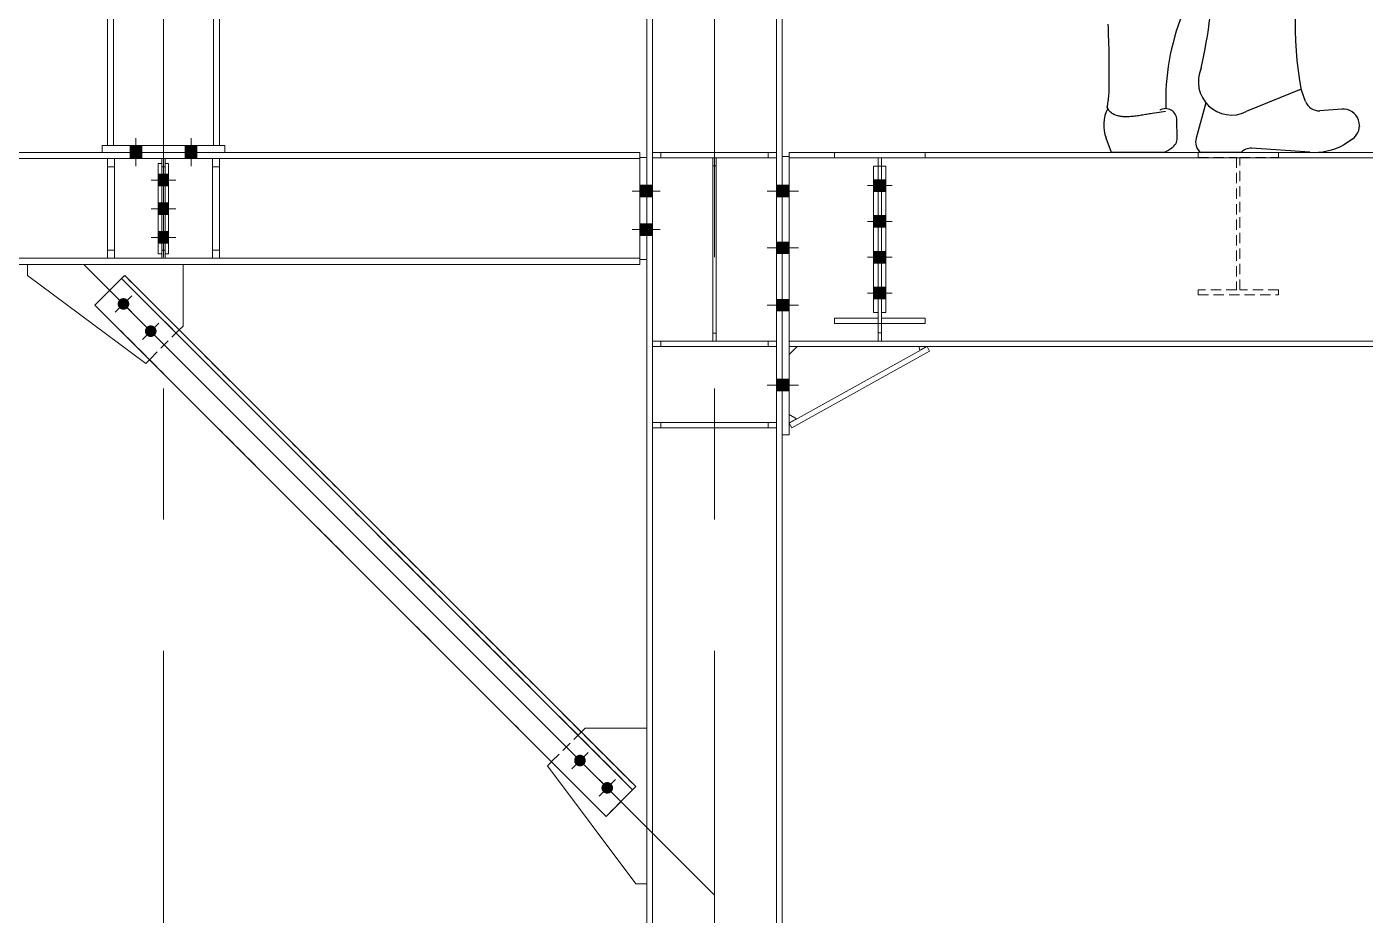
# Model space of a CAD drawing. Header units: metres. Extents: x 0 to 63075, y 0 to 44550.
# Drawn here: x 33377 to 35806, y 32289 to 33900 of the extents above; entities that cross this region are included whole.
import ezdxf

# ---------------------------------------------------------------- set-up
doc = ezdxf.new("R2010")
doc.units = ezdxf.units.M
doc.header["$LTSCALE"] = 75
doc.linetypes.add('CENTER2', pattern=[28.575, 19.05, -3.175, 3.175, -3.175])
doc.linetypes.add('DASHED2', pattern=[0.375, 0.25, -0.125])
doc.layers.add('AM_1', color=7, linetype='Continuous', lineweight=25)
for name, color, linetype in [('SC1', 7, 'CENTER2'), ('SDM', 7, 'Continuous'), ('SL1', 8, 'Continuous')]:
    doc.layers.add(name, color=color, linetype=linetype)

# ---------------------------------------------------------------- blocks, each defined once
blk = doc.blocks.new('A$C9d969d0d')
at = {"layer": 'SL1'}
for points in [[(14421.8, 4987.1), (14442.8, 4987.1), (14442.8, 4974.6), (14421.8, 4974.6)], [(14521.8, 4987.1), (14542.8, 4987.1), (14542.8, 4974.6), (14521.8, 4974.6)], [(14421.8, 4974.6), (14442.8, 4974.6), (14442.8, 4963.6), (14421.8, 4963.6)], [(14521.8, 4974.6), (14542.8, 4974.6), (14542.8, 4963.6), (14521.8, 4963.6)], [(14479.1, 4935.1), (14479.1, 4914.1), (14472.8, 4914.1), (14472.8, 4935.1)], [(14485.4, 4935.1), (14485.4, 4914.1), (14479.1, 4914.1), (14479.1, 4935.1)], [(14491.7, 4935.1), (14491.7, 4914.1), (14485.4, 4914.1), (14485.4, 4935.1)], [(15346.8, 4894.1), (15346.8, 4915.1), (15359.3, 4915.1), (15359.3, 4894.1)], [(15359.3, 4894.1), (15359.3, 4915.1), (15370, 4915.1), (15370, 4894.1)], [(15605.3, 4894.1), (15594.6, 4894.1), (15594.6, 4915.1), (15605.3, 4915.1)], [(15617.8, 4894.1), (15605.3, 4894.1), (15605.3, 4915.1), (15617.8, 4915.1)], [(15779.1, 4925.1), (15779.1, 4904.1), (15771.1, 4904.1), (15771.1, 4925.1)], [(15785.4, 4925.1), (15785.4, 4904.1), (15779.1, 4904.1), (15779.1, 4925.1)], [(15793.4, 4925.1), (15793.4, 4904.1), (15785.4, 4904.1), (15785.4, 4925.1)], [(14479.1, 4883.1), (14479.1, 4862.1), (14472.8, 4862.1), (14472.8, 4883.1)], [(14485.4, 4883.1), (14485.4, 4862.1), (14479.1, 4862.1), (14479.1, 4883.1)], [(14491.7, 4883.1), (14491.7, 4862.1), (14485.4, 4862.1), (14485.4, 4883.1)], [(15779.1, 4860.1), (15779.1, 4839.1), (15771.1, 4839.1), (15771.1, 4860.1)], [(15785.4, 4860.1), (15785.4, 4839.1), (15779.1, 4839.1), (15779.1, 4860.1)], [(15793.4, 4860.1), (15793.4, 4839.1), (15785.4, 4839.1), (15785.4, 4860.1)], [(15346.8, 4824.1), (15346.8, 4845.1), (15359.3, 4845.1), (15359.3, 4824.1)], [(15359.3, 4824.1), (15359.3, 4845.1), (15370, 4845.1), (15370, 4824.1)], [(14479.1, 4831.1), (14479.1, 4810.1), (14472.8, 4810.1), (14472.8, 4831.1)], [(14485.4, 4831.1), (14485.4, 4810.1), (14479.1, 4810.1), (14479.1, 4831.1)], [(14491.7, 4831.1), (14491.7, 4810.1), (14485.4, 4810.1), (14485.4, 4831.1)], [(15605.3, 4791.1), (15594.6, 4791.1), (15594.6, 4812.1), (15605.3, 4812.1)], [(15617.8, 4791.1), (15605.3, 4791.1), (15605.3, 4812.1), (15617.8, 4812.1)], [(15779.1, 4795.1), (15779.1, 4774.1), (15771.1, 4774.1), (15771.1, 4795.1)], [(15785.4, 4795.1), (15785.4, 4774.1), (15779.1, 4774.1), (15779.1, 4795.1)], [(15793.4, 4795.1), (15793.4, 4774.1), (15785.4, 4774.1), (15785.4, 4795.1)], [(15779.1, 4730.1), (15779.1, 4709.1), (15771.1, 4709.1), (15771.1, 4730.1)], [(15785.4, 4730.1), (15785.4, 4709.1), (15779.1, 4709.1), (15779.1, 4730.1)], [(15793.4, 4730.1), (15793.4, 4709.1), (15785.4, 4709.1), (15785.4, 4730.1)], [(14401.6, 4693.2), (14401, 4694), (14400.5, 4694.9), (14400, 4695.9), (14399.7, 4696.8), (14399.4, 4697.8), (14399.3, 4698.8), (14399.2, 4699.9), (14399.3, 4700.9), (14399.4, 4701.9), (14399.7, 4702.9), (14400, 4703.9), (14400.5, 4704.8), (14401, 4705.7), (14401.6, 4706.5), (14402.3, 4707.3), (14403.1, 4708), (14403.9, 4708.6), (14404.8, 4709.1), (14405.7, 4709.6), (14406.7, 4709.9), (14407.7, 4710.2), (14408.7, 4710.3), (14409.7, 4710.4), (14410.7, 4710.3), (14411.8, 4710.2), (14412.8, 4709.9), (14413.7, 4709.6), (14414.7, 4709.1), (14415.6, 4708.6), (14416.4, 4708), (14417.1, 4707.3), (14417.8, 4706.5), (14418.5, 4705.7), (14419, 4704.8), (14419.4, 4703.9), (14419.8, 4702.9), (14420, 4701.9), (14420.2, 4700.9), (14420.2, 4699.9), (14420.2, 4698.8), (14420, 4697.8), (14419.8, 4696.8), (14419.4, 4695.9), (14419, 4694.9), (14418.5, 4694), (14417.8, 4693.2), (14417.1, 4692.4), (14416.4, 4691.8), (14415.6, 4691.1), (14414.7, 4690.6), (14413.7, 4690.2), (14412.8, 4689.8), (14411.8, 4689.6), (14410.7, 4689.4), (14409.7, 4689.4), (14408.7, 4689.4), (14407.7, 4689.6), (14406.7, 4689.8), (14405.7, 4690.2), (14404.8, 4690.6), (14403.9, 4691.1), (14403.1, 4691.8), (14402.3, 4692.4)], [(15605.3, 4687.1), (15594.6, 4687.1), (15594.6, 4708.1), (15605.3, 4708.1)], [(15617.8, 4687.1), (15605.3, 4687.1), (15605.3, 4708.1), (15617.8, 4708.1)], [(14451.1, 4643.7), (14450.5, 4644.5), (14450, 4645.4), (14449.5, 4646.4), (14449.2, 4647.3), (14448.9, 4648.3), (14448.8, 4649.3), (14448.7, 4650.4), (14448.8, 4651.4), (14448.9, 4652.4), (14449.2, 4653.4), (14449.5, 4654.4), (14450, 4655.3), (14450.5, 4656.2), (14451.1, 4657), (14451.8, 4657.8), (14452.6, 4658.5), (14453.4, 4659.1), (14454.3, 4659.6), (14455.2, 4660.1), (14456.2, 4660.4), (14457.2, 4660.7), (14458.2, 4660.8), (14459.2, 4660.9), (14460.2, 4660.8), (14461.3, 4660.7), (14462.3, 4660.4), (14463.2, 4660.1), (14464.2, 4659.6), (14465.1, 4659.1), (14465.9, 4658.5), (14466.6, 4657.8), (14467.3, 4657), (14467.9, 4656.2), (14468.5, 4655.3), (14468.9, 4654.4), (14469.3, 4653.4), (14469.5, 4652.4), (14469.7, 4651.4), (14469.7, 4650.4), (14469.7, 4649.3), (14469.5, 4648.3), (14469.3, 4647.3), (14468.9, 4646.4), (14468.5, 4645.4), (14467.9, 4644.5), (14467.3, 4643.7), (14466.6, 4643), (14465.9, 4642.3), (14465.1, 4641.6), (14464.2, 4641.1), (14463.2, 4640.7), (14462.3, 4640.3), (14461.3, 4640.1), (14460.2, 4639.9), (14459.2, 4639.9), (14458.2, 4639.9), (14457.2, 4640.1), (14456.2, 4640.3), (14455.2, 4640.7), (14454.3, 4641.1), (14453.4, 4641.6), (14452.6, 4642.3), (14451.8, 4643)], [(15605.3, 4563.1), (15605.3, 4542.1), (15594.6, 4542.1), (15594.6, 4563.1)], [(15617.8, 4563.1), (15617.8, 4542.1), (15605.3, 4542.1), (15605.3, 4563.1)], [(15246.2, 3878.2), (15246.8, 3877.3), (15247.4, 3876.5), (15247.8, 3875.5), (15248.1, 3874.5), (15248.4, 3873.6), (15248.5, 3872.5), (15248.6, 3871.5), (15248.5, 3870.5), (15248.4, 3869.5), (15248.1, 3868.5), (15247.8, 3867.5), (15247.4, 3866.6), (15246.8, 3865.7), (15246.2, 3864.8), (15245.5, 3864.1), (15244.8, 3863.4), (15243.9, 3862.8), (15243, 3862.2), (15242.1, 3861.8), (15241.1, 3861.5), (15240.1, 3861.2), (15239.1, 3861.1), (15238.1, 3861), (15237.1, 3861.1), (15236, 3861.2), (15235, 3861.5), (15234.1, 3861.8), (15233.1, 3862.2), (15232.3, 3862.8), (15231.4, 3863.4), (15230.7, 3864.1), (15230, 3864.8), (15229.4, 3865.7), (15228.8, 3866.6), (15228.4, 3867.5), (15228, 3868.5), (15227.8, 3869.5), (15227.6, 3870.5), (15227.6, 3871.5), (15227.6, 3872.5), (15227.8, 3873.6), (15228, 3874.5), (15228.4, 3875.5), (15228.8, 3876.5), (15229.4, 3877.3), (15230, 3878.2), (15230.7, 3878.9), (15231.4, 3879.6), (15232.3, 3880.2), (15233.1, 3880.8), (15234.1, 3881.2), (15235, 3881.5), (15236, 3881.8), (15237.1, 3882), (15238.1, 3882), (15239.1, 3882), (15240.1, 3881.8), (15241.1, 3881.5), (15242.1, 3881.2), (15243, 3880.8), (15243.9, 3880.2), (15244.8, 3879.6), (15245.5, 3878.9)], [(15295.7, 3828.7), (15296.3, 3827.8), (15296.9, 3827), (15297.3, 3826), (15297.6, 3825.1), (15297.9, 3824.1), (15298, 3823), (15298.1, 3822), (15298, 3821), (15297.9, 3820), (15297.6, 3819), (15297.3, 3818), (15296.9, 3817.1), (15296.3, 3816.2), (15295.7, 3815.3), (15295, 3814.6), (15294.3, 3813.9), (15293.4, 3813.3), (15292.5, 3812.7), (15291.6, 3812.3), (15290.6, 3812), (15289.6, 3811.7), (15288.6, 3811.6), (15287.6, 3811.5), (15286.6, 3811.6), (15285.5, 3811.7), (15284.5, 3812), (15283.6, 3812.3), (15282.6, 3812.7), (15281.8, 3813.3), (15280.9, 3813.9), (15280.2, 3814.6), (15279.5, 3815.3), (15278.9, 3816.2), (15278.3, 3817.1), (15277.9, 3818), (15277.5, 3819), (15277.3, 3820), (15277.1, 3821), (15277.1, 3822), (15277.1, 3823), (15277.3, 3824.1), (15277.5, 3825.1), (15277.9, 3826), (15278.3, 3827), (15278.9, 3827.8), (15279.5, 3828.7), (15280.2, 3829.4), (15280.9, 3830.1), (15281.8, 3830.7), (15282.6, 3831.3), (15283.6, 3831.7), (15284.5, 3832.1), (15285.5, 3832.3), (15286.6, 3832.5), (15287.6, 3832.5), (15288.6, 3832.5), (15289.6, 3832.3), (15290.6, 3832.1), (15291.6, 3831.7), (15292.5, 3831.3), (15293.4, 3830.7), (15294.3, 3830.1), (15295, 3829.4)]]:
    blk.add_hatch(color=256, dxfattribs=at).paths.add_polyline_path(points, flags=17)
at = {"layer": 'SL1', "lineweight": 0}
for p, q in [((14380.8, 4987.1), (14380.8, 8705.8)), ((14391.8, 4987.1), (14391.8, 8705.8)), ((14572.8, 8705.8), (14572.8, 4987.1)), ((14583.8, 8705.8), (14583.8, 4987.1)), ((15359.3, 1253.6), (15359.3, 7249.1)), ((15370, 1253.6), (15370, 7249.1)), ((15594.6, 7249.1), (15594.6, 1253.6)), ((15605.3, 7249.1), (15605.3, 1253.6)), ((14370.8, 4987.1), (14593.8, 4987.1)), ((14370.8, 4974.6), (14370.8, 4987.1)), ((14391.8, 4987.1), (14380.8, 4987.1)), ((14421.8, 4974.6), (14421.8, 4987.1)), ((14421.8, 4974.6), (14421.8, 4987.1)), ((14432.3, 4949.9), (14432.3, 5000.7)), ((14432.3, 4949.9), (14432.3, 5000.7)), ((14442.8, 4974.6), (14442.8, 4987.1)), ((14442.8, 4974.6), (14442.8, 4987.1)), ((14521.8, 4974.6), (14521.8, 4987.1)), ((14521.8, 4974.6), (14521.8, 4987.1)), ((14532.3, 4949.9), (14532.3, 5000.7)), ((14532.3, 4949.9), (14532.3, 5000.7)), ((14542.8, 4974.6), (14542.8, 4987.1)), ((14542.8, 4974.6), (14542.8, 4987.1)), ((14583.8, 4987.1), (14572.8, 4987.1)), ((14593.8, 4987.1), (14593.8, 4974.6)), ((14593.8, 4974.6), (14370.8, 4974.6)), ((14393.3, 4963.6), (14380.8, 4963.6)), ((14380.8, 4963.6), (14380.8, 4782.6)), ((14393.3, 4782.6), (14393.3, 4963.6)), ((14421.8, 4963.6), (14421.8, 4974.6)), ((14421.8, 4963.6), (14421.8, 4974.6)), ((14442.8, 4963.6), (14442.8, 4974.6)), ((14442.8, 4963.6), (14442.8, 4974.6)), ((14479.1, 4963.6), (14485.4, 4963.6)), ((14479.1, 4963.6), (14479.1, 4782.6)), ((14485.4, 4963.6), (14485.4, 4782.6)), ((14521.8, 4963.6), (14521.8, 4974.6)), ((14521.8, 4963.6), (14521.8, 4974.6)), ((14542.8, 4963.6), (14542.8, 4974.6)), ((14542.8, 4963.6), (14542.8, 4974.6)), ((14583.8, 4963.6), (14571.3, 4963.6)), ((14571.3, 4963.6), (14571.3, 4782.6)), ((14583.8, 4782.6), (14583.8, 4963.6)), ((15346.8, 4974.6), (15346.8, 4963.6)), ((15346.8, 4965.6), (15359.3, 4965.6)), ((15346.8, 4780.6), (15346.8, 4965.6)), ((15359.3, 4965.6), (15359.3, 4780.6)), ((15594.6, 4974.6), (15370, 4974.6)), ((15370, 4974.6), (15370, 4965.1)), ((15594.6, 4965.1), (15370, 4965.1)), ((15485.4, 4965.1), (15479.1, 4965.1)), ((15479.1, 4965.1), (15479.1, 4632.1)), ((15485.4, 4632.1), (15485.4, 4965.1)), ((15594.6, 4974.6), (15594.6, 4965.1)), ((15617.8, 4967.6), (15605.3, 4967.6)), ((15617.8, 4974.6), (15617.8, 4964.8)), ((15699.8, 4974.6), (15617.8, 4974.6)), ((15779.4, 4964.8), (15617.8, 4964.8)), ((15617.8, 4964.8), (15617.8, 4632.4)), ((15864.8, 4974.6), (15699.8, 4974.6)), ((15699.8, 4974.6), (15699.8, 4964.9)), ((15699.8, 4964.9), (15779.4, 4964.9)), ((15779.1, 4964.8), (15779.1, 4949.6)), ((15779.1, 4964.8), (15779.4, 4964.8)), ((15779.4, 4964.9), (15779.4, 4674.3)), ((15785.2, 4964.9), (15785.2, 4674.3)), ((15864.8, 4964.9), (15785.2, 4964.9)), ((17946.8, 4964.8), (15785.2, 4964.8)), ((15785.2, 4964.8), (15785.4, 4964.8)), ((15785.4, 4964.8), (15785.4, 4949.6)), ((17946.8, 4974.6), (15864.8, 4974.6)), ((15864.8, 4974.6), (15864.8, 4964.9)), ((14479.1, 4954.6), (14472.8, 4954.6)), ((14472.8, 4954.6), (14472.8, 4790.6)), ((14472.8, 4935.1), (14479.1, 4935.1)), ((14479.1, 4954.6), (14479.1, 4790.6)), ((14479.1, 4935.1), (14485.4, 4935.1)), ((14491.7, 4954.6), (14485.4, 4954.6)), ((14485.4, 4954.6), (14485.4, 4790.6)), ((14485.4, 4935.1), (14491.7, 4935.1)), ((14491.7, 4954.6), (14491.7, 4790.6)), ((15779.1, 4949.6), (15771.1, 4949.6)), ((15771.1, 4949.6), (15771.1, 4684.6)), ((15779.1, 4949.6), (15779.1, 4684.6)), ((15793.4, 4949.6), (15785.4, 4949.6)), ((15785.4, 4949.6), (15785.4, 4684.6)), ((15793.4, 4949.6), (15793.4, 4684.6)), ((14460.1, 4924.6), (14504.5, 4924.6)), ((14472.8, 4914.1), (14479.1, 4914.1)), ((14479.1, 4914.1), (14485.4, 4914.1)), ((14485.4, 4914.1), (14491.7, 4914.1)), ((15359.3, 4915.1), (15346.8, 4915.1)), ((15359.3, 4915.1), (15346.8, 4915.1)), ((15370, 4915.1), (15359.3, 4915.1)), ((15370, 4915.1), (15359.3, 4915.1)), ((15594.6, 4915.1), (15605.3, 4915.1)), ((15594.6, 4915.1), (15605.3, 4915.1)), ((15605.3, 4915.1), (15617.8, 4915.1)), ((15605.3, 4915.1), (15617.8, 4915.1)), ((15760.1, 4914.6), (15804.5, 4914.6)), ((15771.1, 4925.1), (15779.1, 4925.1)), ((15779.1, 4925.1), (15785.4, 4925.1)), ((15785.4, 4925.1), (15793.4, 4925.1)), ((14472.8, 4883.1), (14479.1, 4883.1)), ((14479.1, 4883.1), (14485.4, 4883.1)), ((14485.4, 4883.1), (14491.7, 4883.1)), ((15383.8, 4904.6), (15333, 4904.6)), ((15383.8, 4904.6), (15333, 4904.6)), ((15359.3, 4894.1), (15346.8, 4894.1)), ((15359.3, 4894.1), (15346.8, 4894.1)), ((15370, 4894.1), (15359.3, 4894.1)), ((15370, 4894.1), (15359.3, 4894.1)), ((15577.6, 4904.6), (15634.8, 4904.6)), ((15577.6, 4904.6), (15634.8, 4904.6)), ((15594.6, 4894.1), (15605.3, 4894.1)), ((15594.6, 4894.1), (15605.3, 4894.1)), ((15605.3, 4894.1), (15617.8, 4894.1)), ((15605.3, 4894.1), (15617.8, 4894.1)), ((15771.1, 4904.1), (15779.1, 4904.1)), ((15779.1, 4904.1), (15785.4, 4904.1)), ((15785.4, 4904.1), (15793.4, 4904.1)), ((14460.1, 4872.6), (14504.5, 4872.6)), ((14472.8, 4862.1), (14479.1, 4862.1)), ((14479.1, 4862.1), (14485.4, 4862.1)), ((14485.4, 4862.1), (14491.7, 4862.1)), ((15771.1, 4860.1), (15779.1, 4860.1)), ((15779.1, 4860.1), (15785.4, 4860.1)), ((15785.4, 4860.1), (15793.4, 4860.1)), ((15383.8, 4834.6), (15333, 4834.6)), ((15383.8, 4834.6), (15333, 4834.6)), ((15359.3, 4845.1), (15346.8, 4845.1)), ((15359.3, 4845.1), (15346.8, 4845.1)), ((15370, 4845.1), (15359.3, 4845.1)), ((15370, 4845.1), (15359.3, 4845.1)), ((15760.1, 4849.6), (15804.5, 4849.6)), ((15771.1, 4839.1), (15779.1, 4839.1)), ((15779.1, 4839.1), (15785.4, 4839.1)), ((15785.4, 4839.1), (15793.4, 4839.1)), ((14460.1, 4820.6), (14504.5, 4820.6)), ((14472.8, 4831.1), (14479.1, 4831.1)), ((14472.8, 4810.1), (14479.1, 4810.1)), ((14479.1, 4831.1), (14485.4, 4831.1)), ((14479.1, 4810.1), (14485.4, 4810.1)), ((14485.4, 4831.1), (14491.7, 4831.1)), ((14485.4, 4810.1), (14491.7, 4810.1)), ((15359.3, 4824.1), (15346.8, 4824.1)), ((15359.3, 4824.1), (15346.8, 4824.1)), ((15370, 4824.1), (15359.3, 4824.1)), ((15370, 4824.1), (15359.3, 4824.1)), ((15594.6, 4812.1), (15605.3, 4812.1)), ((15594.6, 4812.1), (15605.3, 4812.1)), ((15605.3, 4812.1), (15617.8, 4812.1)), ((15605.3, 4812.1), (15617.8, 4812.1)), ((14479.1, 4790.6), (14472.8, 4790.6)), ((14491.7, 4790.6), (14485.4, 4790.6)), ((15577.6, 4801.6), (15634.8, 4801.6)), ((15577.6, 4801.6), (15634.8, 4801.6)), ((15594.6, 4791.1), (15605.3, 4791.1)), ((15594.6, 4791.1), (15605.3, 4791.1)), ((15605.3, 4791.1), (15617.8, 4791.1)), ((15605.3, 4791.1), (15617.8, 4791.1)), ((15771.1, 4795.1), (15779.1, 4795.1)), ((15779.1, 4795.1), (15785.4, 4795.1)), ((15785.4, 4795.1), (15793.4, 4795.1)), ((14235.5, 4771.3), (14518, 4771.3)), ((14235.5, 4751.6), (14235.5, 4771.3)), ((14338, 4771.6), (15482.3, 3627.3)), ((14380.8, 4782.6), (14393.3, 4782.6)), ((14479.1, 4782.6), (14485.4, 4782.6)), ((14518, 4771.3), (14518, 4659.6)), ((14571.3, 4782.6), (14583.8, 4782.6)), ((15346.8, 4782.6), (15346.8, 4771.6)), ((15359.3, 4780.6), (15346.8, 4780.6)), ((15760.1, 4784.6), (15804.5, 4784.6)), ((15771.1, 4774.1), (15779.1, 4774.1)), ((15779.1, 4774.1), (15785.4, 4774.1)), ((15785.4, 4774.1), (15793.4, 4774.1)), ((14450, 4591.6), (14235.5, 4751.6)), ((14406.3, 4745.9), (14358, 4697.7)), ((14411.9, 4751.6), (14406.3, 4745.9)), ((14406.3, 4745.9), (15333.7, 3818.6)), ((15339.3, 3824.2), (14411.9, 4751.6)), ((14424.6, 4685), (14394.9, 4714.7)), ((14424.6, 4714.7), (14394.9, 4685)), ((15760.1, 4719.6), (15804.5, 4719.6)), ((15771.1, 4730.1), (15779.1, 4730.1)), ((15779.1, 4730.1), (15785.4, 4730.1)), ((15785.4, 4730.1), (15793.4, 4730.1)), ((14358, 4697.7), (15285.4, 3770.3)), ((15577.6, 4697.6), (15634.8, 4697.6)), ((15577.6, 4697.6), (15634.8, 4697.6)), ((15594.6, 4708.1), (15605.3, 4708.1)), ((15594.6, 4708.1), (15605.3, 4708.1)), ((15605.3, 4708.1), (15617.8, 4708.1)), ((15605.3, 4708.1), (15617.8, 4708.1)), ((15771.1, 4709.1), (15779.1, 4709.1)), ((15779.1, 4709.1), (15785.4, 4709.1)), ((15785.4, 4709.1), (15793.4, 4709.1)), ((14474.1, 4635.5), (14444.4, 4665.2)), ((14474.1, 4665.2), (14444.4, 4635.5)), ((15594.6, 4687.1), (15605.3, 4687.1)), ((15594.6, 4687.1), (15605.3, 4687.1)), ((15605.3, 4687.1), (15617.8, 4687.1)), ((15605.3, 4687.1), (15617.8, 4687.1)), ((15779.4, 4674.3), (15699.8, 4674.3)), ((15699.8, 4674.3), (15699.8, 4664.6)), ((15699.8, 4664.6), (15864.8, 4664.6)), ((15779.1, 4684.6), (15771.1, 4684.6)), ((15779.1, 4684.6), (15779.1, 4674.3)), ((15779.1, 4664.6), (15779.1, 4632.4)), ((15785.2, 4674.3), (15864.8, 4674.3)), ((15785.4, 4684.6), (15785.4, 4674.3)), ((15793.4, 4684.6), (15785.4, 4684.6)), ((15785.4, 4664.6), (15785.4, 4632.4)), ((15864.8, 4664.6), (15864.8, 4674.3)), ((14518, 4659.6), (14510.9, 4652.6)), ((15594.6, 4632.1), (15370, 4632.1)), ((15370, 4632.1), (15370, 4622.6)), ((15594.6, 4622.6), (15370, 4622.6)), ((15485.4, 4632.1), (15479.1, 4632.1)), ((15594.6, 4632.1), (15594.6, 4622.6)), ((15617.8, 4622.6), (15617.8, 4632.4)), ((17946.8, 4632.4), (15617.8, 4632.4)), ((17946.8, 4622.6), (15617.8, 4622.6)), ((15617.8, 4622.6), (15617.8, 4462.6)), ((15632.4, 4622.6), (15617.8, 4608)), ((15867.9, 4622.6), (15617.8, 4483.8)), ((15785.4, 4632.4), (15779.1, 4632.4)), ((15852.9, 4622.6), (15854.7, 4615.7)), ((15854.7, 4615.7), (15867.1, 4622.6)), ((15867.9, 4622.6), (15872.7, 4614.1)), ((14457, 4598.7), (14450, 4591.6)), ((15872.7, 4614.1), (15622.5, 4475.2)), ((15577.6, 4552.6), (15634.8, 4552.6)), ((15577.6, 4552.6), (15634.8, 4552.6)), ((15594.6, 4563.1), (15605.3, 4563.1)), ((15594.6, 4563.1), (15605.3, 4563.1)), ((15605.3, 4563.1), (15617.8, 4563.1)), ((15605.3, 4563.1), (15617.8, 4563.1)), ((15594.6, 4542.1), (15605.3, 4542.1)), ((15594.6, 4542.1), (15605.3, 4542.1)), ((15605.3, 4542.1), (15617.8, 4542.1)), ((15605.3, 4542.1), (15617.8, 4542.1)), ((15617.8, 4499.2), (15630.9, 4491.5)), ((15594.6, 4484.6), (15370, 4484.6)), ((15370, 4484.6), (15370, 4475.1)), ((15594.6, 4475.1), (15370, 4475.1)), ((15594.6, 4484.6), (15594.6, 4475.1)), ((15630.9, 4491.5), (15617.8, 4484.2)), ((15617.8, 4483.8), (15622.5, 4475.2)), ((15617.8, 4462.6), (15605.3, 4462.6)), ((15247.4, 3930.3), (15240.3, 3923.2)), ((15359.3, 3930.3), (15247.4, 3930.3)), ((15223.2, 3886.4), (15252.9, 3856.7)), ((15223.2, 3856.7), (15252.9, 3886.4)), ((15186.4, 3869.3), (15179.3, 3862.2)), ((15179.3, 3862.2), (15339.3, 3647.8)), ((15272.7, 3836.9), (15302.4, 3807.2)), ((15272.7, 3807.2), (15302.4, 3836.9)), ((15285.4, 3770.3), (15339.3, 3824.2)), ((15339.3, 3647.8), (15359.3, 3647.8))]:
    blk.add_line(p, q, dxfattribs=at)
at = {"layer": 'SL1', "linetype": 'DASHED2', "lineweight": 0}
for p, q in [((14572.8, 4987.1), (14391.8, 4987.1)), ((14380.8, 4963.6), (14380.8, 4948.6)), ((14380.8, 4797.6), (14380.8, 4963.6)), ((14380.8, 4963.6), (14393.3, 4963.6)), ((14393.3, 4963.6), (14393.3, 4948.6)), ((14479.1, 4782.6), (14479.1, 4963.6)), ((14479.1, 4963.6), (14485.4, 4963.6)), ((14485.4, 4963.6), (14485.4, 4782.6)), ((14571.3, 4963.6), (14571.3, 4948.6)), ((14571.3, 4797.6), (14571.3, 4963.6)), ((14571.3, 4963.6), (14583.8, 4963.6)), ((14583.8, 4963.6), (14583.8, 4948.6)), ((15346.8, 4963.6), (15346.8, 4782.6)), ((15594.6, 4974.6), (15370, 4974.6)), ((15370, 4965.1), (15370, 4974.6)), ((15594.6, 4965.1), (15370, 4965.1)), ((15385, 4965.1), (15385, 4974.6)), ((15385, 4965.1), (15385, 4974.6)), ((15479.1, 4632.1), (15479.1, 4965.1)), ((15479.1, 4965.1), (15485.4, 4965.1)), ((15485.4, 4965.1), (15485.4, 4632.1)), ((15579.6, 4965.1), (15579.6, 4974.6)), ((15579.6, 4965.1), (15579.6, 4974.6)), ((15594.6, 4965.1), (15594.6, 4974.6)), ((15605.3, 4967.6), (15605.3, 4462.6)), ((15617.8, 4967.6), (15617.8, 4622.6)), ((15617.8, 4964.8), (15617.8, 4622.6)), ((15864.8, 4974.6), (15699.8, 4974.6)), ((15699.8, 4974.6), (15864.8, 4974.6)), ((15699.8, 4964.9), (15779.4, 4964.9)), ((15785.4, 4964.8), (15779.1, 4964.8)), ((15785.4, 4964.8), (15779.1, 4964.8)), ((15779.1, 4964.8), (15779.1, 4632.4)), ((15785.2, 4964.8), (15779.4, 4964.8)), ((15864.8, 4964.9), (15785.2, 4964.9)), ((15785.4, 4632.4), (15785.4, 4964.8)), ((16505.8, 4974.6), (16359.8, 4974.6)), ((16359.8, 4974.6), (16359.8, 4965.5)), ((16359.8, 4965.5), (16429.7, 4965.5)), ((16429.7, 4965.5), (16429.7, 4725.7)), ((16435.8, 4725.7), (16435.8, 4965.5)), ((16435.8, 4965.5), (16505.8, 4965.5)), ((16505.8, 4965.5), (16505.8, 4974.6)), ((14380.8, 4948.6), (14393.3, 4948.6)), ((14380.8, 4948.6), (14393.3, 4948.6)), ((14393.3, 4948.6), (14393.3, 4782.6)), ((14479.1, 4948.6), (14485.4, 4948.6)), ((14479.1, 4948.6), (14485.4, 4948.6)), ((14571.3, 4948.6), (14583.8, 4948.6)), ((14571.3, 4948.6), (14583.8, 4948.6)), ((14583.8, 4948.6), (14583.8, 4782.6)), ((15479.1, 4950.1), (15485.4, 4950.1)), ((15479.1, 4950.1), (15485.4, 4950.1)), ((15785.4, 4949.8), (15779.1, 4949.8)), ((15779.1, 4949.8), (15785.4, 4949.8)), ((15779.1, 4949.6), (15779.1, 4684.6)), ((15785.4, 4949.6), (15785.4, 4684.6)), ((14393.3, 4797.6), (14380.8, 4797.6)), ((14380.8, 4782.6), (14380.8, 4797.6)), ((14380.8, 4797.6), (14393.3, 4797.6)), ((14393.3, 4797.6), (14393.3, 4782.6)), ((14479.1, 4797.6), (14485.4, 4797.6)), ((14479.1, 4797.6), (14485.4, 4797.6)), ((14583.8, 4797.6), (14571.3, 4797.6)), ((14571.3, 4782.6), (14571.3, 4797.6)), ((14571.3, 4797.6), (14583.8, 4797.6)), ((14583.8, 4797.6), (14583.8, 4782.6)), ((14393.3, 4782.6), (14380.8, 4782.6)), ((14485.4, 4782.6), (14479.1, 4782.6)), ((14583.8, 4782.6), (14571.3, 4782.6)), ((14358, 4697.7), (14411.9, 4751.6)), ((15333.7, 3818.6), (14406.3, 4745.9)), ((15339.3, 3824.2), (14411.9, 4751.6)), ((16429.7, 4725.7), (16359.8, 4725.7)), ((16359.8, 4725.7), (16359.8, 4716.6)), ((16359.8, 4716.6), (16505.8, 4716.6)), ((16505.8, 4725.7), (16435.8, 4725.7)), ((16505.8, 4716.6), (16505.8, 4725.7)), ((15285.4, 3770.3), (14358, 4697.7)), ((15699.8, 4674.3), (15779.4, 4674.3)), ((15699.8, 4664.6), (15864.8, 4664.6)), ((15779.1, 4674.3), (15779.1, 4664.6)), ((15785.2, 4674.3), (15864.8, 4674.3)), ((15785.4, 4674.3), (15785.4, 4664.6)), ((14510.9, 4652.6), (14457, 4598.7)), ((15479.1, 4647.1), (15485.4, 4647.1)), ((15479.1, 4647.1), (15485.4, 4647.1)), ((15779.1, 4647.4), (15785.4, 4647.4)), ((15779.1, 4647.4), (15785.4, 4647.4)), ((15370, 4632.1), (15485.4, 4632.1)), ((15594.6, 4632.1), (15370, 4632.1)), ((15370, 4622.6), (15370, 4632.1)), ((15594.6, 4622.6), (15370, 4622.6)), ((15385, 4622.6), (15385, 4632.1)), ((15385, 4622.6), (15385, 4632.1)), ((15485.4, 4632.1), (15479.1, 4632.1)), ((15579.6, 4622.6), (15579.6, 4632.1)), ((15579.6, 4622.6), (15579.6, 4632.1)), ((15594.6, 4622.6), (15594.6, 4632.1)), ((15617.8, 4632.4), (15617.8, 4622.6)), ((15852.9, 4622.6), (15632.4, 4622.6)), ((15779.1, 4632.4), (15785.4, 4632.4)), ((15852.9, 4622.6), (15852.9, 4622.6)), ((15852.9, 4622.6), (15852.9, 4622.6)), ((15867.2, 4622.6), (15867.1, 4622.6)), ((15867.1, 4622.6), (15867.2, 4622.6)), ((15867.9, 4622.6), (15867.2, 4622.6)), ((15867.2, 4622.6), (15867.9, 4622.6)), ((15617.8, 4608), (15617.8, 4499.2)), ((15594.6, 4484.6), (15370, 4484.6)), ((15370, 4475.1), (15370, 4484.6)), ((15594.6, 4475.1), (15370, 4475.1)), ((15385, 4475.1), (15385, 4484.6)), ((15385, 4475.1), (15385, 4484.6)), ((15579.6, 4475.1), (15579.6, 4484.6)), ((15579.6, 4475.1), (15579.6, 4484.6)), ((15594.6, 4475.1), (15594.6, 4484.6)), ((15617.8, 4483.8), (15617.8, 4484.2)), ((15617.8, 4484.2), (15617.8, 4483.8)), ((15240.3, 3923.2), (15186.4, 3869.3)), ((15359.3, 3647.8), (15359.3, 3930.3)), ((15285.4, 3770.3), (15339.3, 3824.2))]:
    blk.add_line(p, q, dxfattribs=at)
blk = doc.blocks.new('m1900KC2')
at = {"layer": 'SDM'}
for points in [[(-52, -1025.2), (-52, -1024.9), (-52, -1024.7), (-51.9, -1024.5), (-51.9, -1024.3), (-51.8, -1024.1), (-51.8, -1023.8), (-51.7, -1023.6), (-51.7, -1023.4), (-51.6, -1023.2), (-51.6, -1023), (-51.5, -1022.7), (-51.5, -1022.5), (-51.5, -1022.3), (-51.4, -1022.1), (-51.4, -1021.9), (-51.3, -1021.6), (-51.3, -1021.4), (-51.2, -1021.2), (-51.2, -1021), (-50.6, -1017.6), (-50.1, -1014.2), (-49.6, -1010.8), (-49.3, -1007.5), (-49, -1004.2), (-48.8, -1000.9), (-48.6, -997.6), (-48.5, -994.4), (-48.5, -991.1), (-48.5, -991.1), (-48.5, -980.6), (-48.5, -970), (-48.6, -959.3), (-48.6, -948.5), (-48.5, -937.5), (-48.5, -926.6), (-48.5, -926.6), (-48.5, -918.8), (-48.6, -911), (-48.8, -903.2), (-49, -895.4), (-49.3, -887.7), (-49.6, -880), (-49.9, -872.4), (-50.1, -864.7)], [(322.3, -990.4), (216.3, -1033.6)], [(330.8, -1013.9), (322.7, -992.2)], [(60.5, -1033.1), (56.5, -1033.7), (52.3, -1034.3), (48, -1035), (43.5, -1035.7), (39, -1036.5), (34.4, -1037.3), (34.4, -1037.3), (31.9, -1037.7), (29.4, -1038.1), (26.9, -1038.6), (24.4, -1039), (21.8, -1039.4), (19.3, -1039.9), (16.7, -1040.3), (14.1, -1040.7), (11.5, -1041.1), (8.9, -1041.5), (6.3, -1041.8), (3.7, -1042.1), (1.1, -1042.5), (-1.4, -1042.7), (-4, -1043), (-6.5, -1043.2), (-9, -1043.3), (-11.5, -1043.4), (-13.9, -1043.5), (-16.4, -1043.5), (-18.7, -1043.5), (-21, -1043.4), (-23.3, -1043.2), (-25.6, -1042.9), (-27.7, -1042.6), (-29.8, -1042.2), (-31.9, -1041.8), (-33.9, -1041.2), (-35.8, -1040.6), (-37.6, -1039.9), (-39.4, -1039), (-41, -1038.1), (-42.6, -1037.1), (-44.1, -1036), (-45.5, -1034.8), (-46.9, -1033.4), (-48.1, -1032), (-49.2, -1030.5), (-50.3, -1028.8), (-51.2, -1027), (-52, -1025.2)], [(138.4, -1016.5), (119.5, -1084.9)], [(400.9, -1028.6), (358.7, -1031.8)], [(82.9, -1084.4), (82.5, -1049.4)], [(-43.9, -1112.3), (-54.3, -1084.9)], [(435, -1062.2), (434.9, -1062.8)], [(338.9, -1112), (226.7, -1104.3)], [(421.2, -1086.5), (404.8, -1097.7)], [(57, -1112.3), (-43.9, -1112.3)], [(206.6, -1112.3), (128.4, -1112.3)]]:
    blk.add_lwpolyline(points, dxfattribs=at)
for centre, radius, start, end in [((1000.3, -863.5), 689.8, 165.2108, 190.756), ((-932.3, -713.8), 1087.6, 347.4761, 358.1078), ((502.5, -1011.4), 441.6, 157.9552, 182.1265), ((188.2, -975.8), 64.3, 156.0882, 295.9264), ((11.3, -1059.9), 70.3, 152.4871, 200.8302), ((60.5, -1049.7), 21.9, 0.7785, 120.1348), ((356.6, -1004.3), 27.6, 200.4416, 274.3141), ((403.3, -1060.3), 31.7, 304.2534, 94.3141), ((60.6, -1084.7), 22.3, 301.6833, 0.7785), ((144.6, -1091.8), 26.1, 164.4813, 231.547), ((3.5, -998.7), 125.6, 295.2382, 303.2705), ((224.9, -1129.2), 25, 86.0715, 137.3532), ((347.1, -991.3), 120.9, 266.0715, 298.4564)]:
    blk.add_arc(centre, radius, start, end, dxfattribs=at)

msp = doc.modelspace()

# ---------------------------------------------------------------- linework, layer by layer
at = {"layer": 'SC1', "lineweight": 0}
for p, q in [((33625, 29196.2), (33625, 40342.3)), ((34625, 29196.2), (34625, 40342.3))]:
    msp.add_line(p, q, dxfattribs=at)
at = {"layer": 'SL1', "lineweight": 0}
for p, q in [((32375, 33672.2), (34489.5, 33672.2)), ((34489.5, 33661.2), (32375, 33661.2)), ((32375, 33480.2), (34489.5, 33480.2)), ((34489.5, 33469.2), (32375, 33469.2))]:
    msp.add_line(p, q, dxfattribs=at)

# ---------------------------------------------------------------- block references
at = {"layer": 'AM_1', "extrusion": (0, 0, -1), "xscale": -0.939963359523275, "yscale": 0.939963359523275, "zscale": -0.939963359523275}
msp.add_blockref('m1900KC2', (-35386.6, 34717.8), dxfattribs=at)
at = {"layer": 'SDM'}
msp.add_blockref('A$C9d969d0d', (19142.7, 28697.6), dxfattribs=at)

doc.saveas('drawing.dxf')
